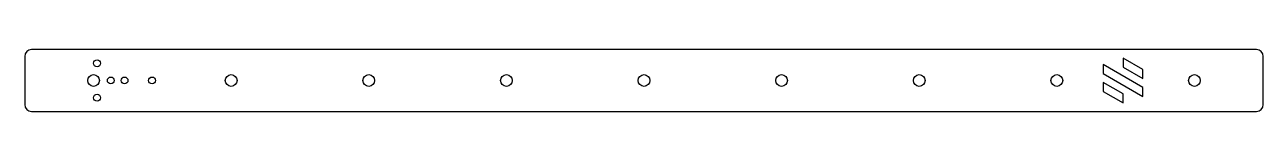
# Model space of a CAD drawing. Header units: millimetres. Extents: x -17 to 343, y 24 to 42.
import ezdxf

# ---------------------------------------------------------------- set-up
doc = ezdxf.new("R2010")
doc.units = ezdxf.units.MM
doc.layers.get('0').update_dxf_attribs({"linetype": 'CONTINUOUS'})

msp = doc.modelspace()

# ---------------------------------------------------------------- linework, layer by layer
for p, q in [((-17, 40.11), (-17, 26.11)), ((341, 42.11), (-15, 42.11)), ((343, 26.11), (343, 40.11)), ((-15, 24.11), (341, 24.11))]:
    msp.add_line(p, q)
for points in [[(302.25, 37), (307.99, 33.69), (307.99, 36.29), (302.25, 39.6)], [(296.51, 37.72), (296.51, 35.12), (307.99, 28.5), (307.99, 31.09)], [(296.51, 32.52), (296.51, 29.92), (302.25, 26.61), (302.25, 29.21)]]:
    msp.add_lwpolyline(points, close=True)
for centre, radius in [((4, 38.11), 1), ((3, 33.11), 1.7), ((8, 33.11), 1), ((12, 33.11), 1), ((20, 33.11), 1), ((43, 33.11), 1.7), ((83, 33.11), 1.7), ((123, 33.11), 1.7), ((163, 33.11), 1.7), ((203, 33.11), 1.7), ((243, 33.11), 1.7), ((283, 33.11), 1.7), ((323, 33.11), 1.7), ((4, 28.11), 1)]:
    msp.add_circle(centre, radius)
for centre, start, end in [((-15, 40.11), 90, 180), ((341, 40.11), 0, 90), ((-15, 26.11), 180, 270), ((341, 26.11), 270, 360)]:
    msp.add_arc(centre, 2, start, end)

doc.saveas('drawing.dxf')
